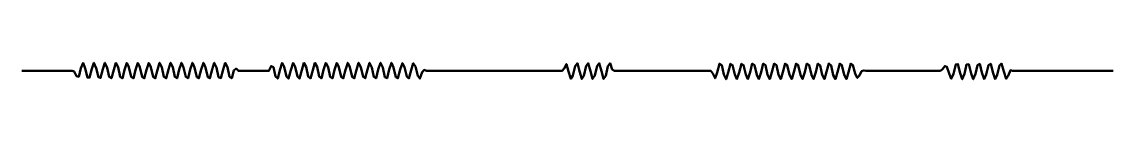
# Model space of a CAD drawing. Extents: x -47 to 452, y 172 to 669.
# Drawn here: x -47.1 to 451.9, y 522.3 to 529.8 of the extents above; entities that cross this region are included whole.
import ezdxf

# ---------------------------------------------------------------- set-up
doc = ezdxf.new("R2010")
doc.units = 0
doc.header["$MEASUREMENT"] = 0
doc.layers.add('Capa 1', color=7, linetype='Continuous', lineweight=0)

# ---------------------------------------------------------------- blocks, each defined once
blk = doc.blocks.new('Block_0')
at = {"layer": 'Capa 1', "color": 18, "lineweight": 50, "true_color": 0x000000}
blk.add_open_spline([(-47.14, 526.06), (-47.14, 526.06), (-46.14, 526.06), (-46.14, 526.06), (-46.14, 526.06), (-45.14, 526.06), (-45.14, 526.06), (-45.14, 526.06), (-44.14, 526.06), (-44.14, 526.06), (-44.14, 526.06), (-43.14, 526.06), (-43.14, 526.06), (-43.14, 526.06), (-42.14, 526.06), (-42.14, 526.06), (-42.14, 526.06), (-41.14, 526.06), (-41.14, 526.06), (-41.14, 526.06), (-40.14, 526.06), (-40.14, 526.06), (-40.14, 526.06), (-39.14, 526.06), (-39.14, 526.06), (-39.14, 526.06), (-38.14, 526.06), (-38.14, 526.06), (-38.14, 526.06), (-37.14, 526.06), (-37.14, 526.06), (-37.14, 526.06), (-36.14, 526.06), (-36.14, 526.06), (-36.14, 526.06), (-35.14, 526.06), (-35.14, 526.06), (-35.14, 526.06), (-34.14, 526.06), (-34.14, 526.06), (-34.14, 526.06), (-33.14, 526.06), (-33.14, 526.06), (-33.14, 526.06), (-32.14, 526.06), (-32.14, 526.06), (-32.14, 526.06), (-31.14, 526.06), (-31.14, 526.06), (-31.14, 526.06), (-30.14, 526.06), (-30.14, 526.06), (-30.14, 526.06), (-29.14, 526.06), (-29.14, 526.06), (-29.14, 526.06), (-28.14, 526.06), (-28.14, 526.06), (-28.14, 526.06), (-27.14, 526.06), (-27.14, 526.06), (-27.14, 526.06), (-26.14, 526.06), (-26.14, 526.06), (-26.14, 526.06), (-25.14, 526.06), (-25.14, 526.06), (-25.14, 526.06), (-24.14, 526.06), (-24.14, 526.06), (-24.14, 526.06), (-23.14, 525.84), (-23.14, 525.84), (-23.14, 525.84), (-22.14, 523.73), (-22.14, 523.73), (-22.14, 523.73), (-21.14, 523.44), (-21.14, 523.44), (-21.14, 523.44), (-20.14, 527.38), (-20.14, 527.38), (-20.14, 527.38), (-19.14, 529.78), (-19.14, 529.78), (-19.14, 529.78), (-18.14, 527.14), (-18.14, 527.14), (-18.14, 527.14), (-17.14, 523.06), (-17.14, 523.06), (-17.14, 523.06), (-16.14, 523.02), (-16.14, 523.02), (-16.14, 523.02), (-15.14, 527.05), (-15.14, 527.05), (-15.14, 527.05), (-14.14, 529.82), (-14.14, 529.82), (-14.14, 529.82), (-13.14, 527.39), (-13.14, 527.39), (-13.14, 527.39), (-12.14, 523.17), (-12.14, 523.17), (-12.14, 523.17), (-11.14, 522.9), (-11.14, 522.9), (-11.14, 522.9), (-10.14, 526.89), (-10.14, 526.89), (-10.14, 526.89), (-9.14, 529.8), (-9.14, 529.8), (-9.14, 529.8), (-8.14, 527.57), (-8.14, 527.57), (-8.14, 527.57), (-7.14, 523.38), (-7.14, 523.38), (-7.14, 523.38), (-6.14, 522.77), (-6.14, 522.77), (-6.14, 522.77), (-5.14, 526.65), (-5.14, 526.65), (-5.14, 526.65), (-4.14, 529.77), (-4.14, 529.77), (-4.14, 529.77), (-3.14, 527.8), (-3.14, 527.8), (-3.14, 527.8), (-2.14, 523.45), (-2.14, 523.45), (-2.14, 523.45), (-1.14, 522.68), (-1.14, 522.68), (-1.14, 522.68), (-0.14, 526.54), (-0.14, 526.54), (-0.14, 526.54), (0.86, 529.77), (0.86, 529.77), (0.86, 529.77), (1.86, 527.87), (1.86, 527.87), (1.86, 527.87), (2.86, 523.46), (2.86, 523.46), (2.86, 523.46), (3.86, 522.66), (3.86, 522.66), (3.86, 522.66), (4.86, 526.57), (4.86, 526.57), (4.86, 526.57), (5.86, 529.78), (5.86, 529.78), (5.86, 529.78), (6.86, 527.83), (6.86, 527.83), (6.86, 527.83), (7.86, 523.43), (7.86, 523.43), (7.86, 523.43), (8.86, 522.67), (8.86, 522.67), (8.86, 522.67), (9.86, 526.61), (9.86, 526.61), (9.86, 526.61), (10.86, 529.78), (10.86, 529.78), (10.86, 529.78), (11.86, 527.8), (11.86, 527.8), (11.86, 527.8), (12.86, 523.4), (12.86, 523.4), (12.86, 523.4), (13.86, 522.69), (13.86, 522.69), (13.86, 522.69), (14.86, 526.65), (14.86, 526.65), (14.86, 526.65), (15.86, 529.79), (15.86, 529.79), (15.86, 529.79), (16.86, 527.76), (16.86, 527.76), (16.86, 527.76), (17.86, 523.38), (17.86, 523.38), (17.86, 523.38), (18.86, 522.71), (18.86, 522.71), (18.86, 522.71), (19.86, 526.69), (19.86, 526.69), (19.86, 526.69), (20.86, 529.8), (20.86, 529.8), (20.86, 529.8), (21.86, 527.73), (21.86, 527.73), (21.86, 527.73), (22.86, 523.35), (22.86, 523.35), (22.86, 523.35), (23.86, 522.73), (23.86, 522.73), (23.86, 522.73), (24.86, 526.72), (24.86, 526.72), (24.86, 526.72), (25.86, 529.8), (25.86, 529.8), (25.86, 529.8), (26.86, 527.69), (26.86, 527.69), (26.86, 527.69), (27.86, 523.32), (27.86, 523.32), (27.86, 523.32), (28.86, 522.74), (28.86, 522.74), (28.86, 522.74), (29.86, 526.76), (29.86, 526.76), (29.86, 526.76), (30.86, 529.81), (30.86, 529.81), (30.86, 529.81), (31.86, 527.66), (31.86, 527.66), (31.86, 527.66), (32.86, 523.3), (32.86, 523.3), (32.86, 523.3), (33.86, 522.76), (33.86, 522.76), (33.86, 522.76), (34.86, 526.8), (34.86, 526.8), (34.86, 526.8), (35.86, 529.81), (35.86, 529.81), (35.86, 529.81), (36.86, 527.63), (36.86, 527.63), (36.86, 527.63), (37.86, 523.27), (37.86, 523.27), (37.86, 523.27), (38.86, 522.78), (38.86, 522.78), (38.86, 522.78), (39.86, 526.8), (39.86, 526.8), (39.86, 526.8), (40.86, 529.81), (40.86, 529.81), (40.86, 529.81), (41.86, 527.62), (41.86, 527.62), (41.86, 527.62), (42.86, 523.27), (42.86, 523.27), (42.86, 523.27), (43.86, 522.79), (43.86, 522.79), (43.86, 522.79), (44.86, 526.75), (44.86, 526.75), (44.86, 526.75), (45.86, 529.77), (45.86, 529.77), (45.86, 529.77), (46.86, 527.73), (46.86, 527.73), (46.86, 527.73), (47.86, 523.41), (47.86, 523.41), (47.86, 523.41), (48.86, 522.72), (48.86, 522.72), (48.86, 522.72), (49.86, 526.24), (49.86, 526.24), (49.86, 526.24), (50.86, 527.17), (50.86, 527.17), (50.86, 527.17), (51.86, 526.06), (51.86, 526.06), (51.86, 526.06), (52.86, 526.06), (52.86, 526.06), (52.86, 526.06), (53.86, 526.06), (53.86, 526.06), (53.86, 526.06), (54.86, 526.06), (54.86, 526.06), (54.86, 526.06), (55.86, 526.06), (55.86, 526.06), (55.86, 526.06), (56.86, 526.06), (56.86, 526.06), (56.86, 526.06), (57.86, 526.06), (57.86, 526.06), (57.86, 526.06), (58.86, 526.06), (58.86, 526.06), (58.86, 526.06), (59.86, 526.06), (59.86, 526.06), (59.86, 526.06), (60.86, 526.06), (60.86, 526.06), (60.86, 526.06), (61.86, 526.06), (61.86, 526.06), (61.86, 526.06), (62.86, 526.06), (62.86, 526.06), (62.86, 526.06), (63.86, 526.06), (63.86, 526.06), (63.86, 526.06), (64.86, 526.06), (64.86, 526.06), (64.86, 526.06), (65.86, 526.06), (65.86, 526.06), (65.86, 526.06), (66.86, 528.28), (66.86, 528.28), (66.86, 528.28), (67.86, 527.87), (67.86, 527.87), (67.86, 527.87), (68.86, 523.58), (68.86, 523.58), (68.86, 523.58), (69.86, 522.61), (69.86, 522.61), (69.86, 522.61), (70.86, 526.39), (70.86, 526.39), (70.86, 526.39), (71.86, 529.74), (71.86, 529.74), (71.86, 529.74), (72.86, 527.99), (72.86, 527.99), (72.86, 527.99), (73.86, 523.56), (73.86, 523.56), (73.86, 523.56), (74.86, 522.6), (74.86, 522.6), (74.86, 522.6), (75.86, 526.43), (75.86, 526.43), (75.86, 526.43), (76.86, 529.75), (76.86, 529.75), (76.86, 529.75), (77.86, 527.96), (77.86, 527.96), (77.86, 527.96), (78.86, 523.53), (78.86, 523.53), (78.86, 523.53), (79.86, 522.61), (79.86, 522.61), (79.86, 522.61), (80.86, 526.47), (80.86, 526.47), (80.86, 526.47), (81.86, 529.76), (81.86, 529.76), (81.86, 529.76), (82.86, 527.92), (82.86, 527.92), (82.86, 527.92), (83.86, 523.51), (83.86, 523.51), (83.86, 523.51), (84.86, 522.63), (84.86, 522.63), (84.86, 522.63), (85.86, 526.51), (85.86, 526.51), (85.86, 526.51), (86.86, 529.77), (86.86, 529.77), (86.86, 529.77), (87.86, 527.89), (87.86, 527.89), (87.86, 527.89), (88.86, 523.48), (88.86, 523.48), (88.86, 523.48), (89.86, 522.65), (89.86, 522.65), (89.86, 522.65), (90.86, 526.55), (90.86, 526.55), (90.86, 526.55), (91.86, 529.77), (91.86, 529.77), (91.86, 529.77), (92.86, 527.85), (92.86, 527.85), (92.86, 527.85), (93.86, 523.45), (93.86, 523.45), (93.86, 523.45), (94.86, 522.66), (94.86, 522.66), (94.86, 522.66), (95.86, 526.58), (95.86, 526.58), (95.86, 526.58), (96.86, 529.78), (96.86, 529.78), (96.86, 529.78), (97.86, 527.82), (97.86, 527.82), (97.86, 527.82), (98.86, 523.42), (98.86, 523.42), (98.86, 523.42), (99.86, 522.68), (99.86, 522.68), (99.86, 522.68), (100.86, 526.62), (100.86, 526.62), (100.86, 526.62), (101.86, 529.79), (101.86, 529.79), (101.86, 529.79), (102.86, 527.79), (102.86, 527.79), (102.86, 527.79), (103.86, 523.39), (103.86, 523.39), (103.86, 523.39), (104.86, 522.7), (104.86, 522.7), (104.86, 522.7), (105.86, 526.66), (105.86, 526.66), (105.86, 526.66), (106.86, 529.79), (106.86, 529.79), (106.86, 529.79), (107.86, 527.75), (107.86, 527.75), (107.86, 527.75), (108.86, 523.37), (108.86, 523.37), (108.86, 523.37), (109.86, 522.71), (109.86, 522.71), (109.86, 522.71), (110.86, 526.7), (110.86, 526.7), (110.86, 526.7), (111.86, 529.8), (111.86, 529.8), (111.86, 529.8), (112.86, 527.72), (112.86, 527.72), (112.86, 527.72), (113.86, 523.34), (113.86, 523.34), (113.86, 523.34), (114.86, 522.73), (114.86, 522.73), (114.86, 522.73), (115.86, 526.73), (115.86, 526.73), (115.86, 526.73), (116.86, 529.8), (116.86, 529.8), (116.86, 529.8), (117.86, 527.68), (117.86, 527.68), (117.86, 527.68), (118.86, 523.31), (118.86, 523.31), (118.86, 523.31), (119.86, 522.75), (119.86, 522.75), (119.86, 522.75), (120.86, 526.77), (120.86, 526.77), (120.86, 526.77), (121.86, 529.81), (121.86, 529.81), (121.86, 529.81), (122.86, 527.65), (122.86, 527.65), (122.86, 527.65), (123.86, 523.29), (123.86, 523.29), (123.86, 523.29), (124.86, 522.77), (124.86, 522.77), (124.86, 522.77), (125.86, 526.71), (125.86, 526.71), (125.86, 526.71), (126.86, 529.67), (126.86, 529.67), (126.86, 529.67), (127.86, 527.86), (127.86, 527.86), (127.86, 527.86), (128.86, 523.5), (128.86, 523.5), (128.86, 523.5), (129.86, 522.65), (129.86, 522.65), (129.86, 522.65), (130.86, 526.46), (130.86, 526.46), (130.86, 526.46), (131.86, 529.6), (131.86, 529.6), (131.86, 529.6), (132.86, 528.13), (132.86, 528.13), (132.86, 528.13), (133.86, 523.87), (133.86, 523.87), (133.86, 523.87), (134.86, 522.57), (134.86, 522.57), (134.86, 522.57), (135.86, 525.46), (135.86, 525.46), (135.86, 525.46), (136.86, 526.54), (136.86, 526.54), (136.86, 526.54), (137.86, 526.06), (137.86, 526.06), (137.86, 526.06), (138.86, 526.06), (138.86, 526.06), (138.86, 526.06), (139.86, 526.06), (139.86, 526.06), (139.86, 526.06), (140.86, 526.06), (140.86, 526.06), (140.86, 526.06), (141.86, 526.06), (141.86, 526.06), (141.86, 526.06), (142.86, 526.06), (142.86, 526.06), (142.86, 526.06), (143.86, 526.06), (143.86, 526.06), (143.86, 526.06), (144.86, 526.06), (144.86, 526.06), (144.86, 526.06), (145.86, 526.06), (145.86, 526.06), (145.86, 526.06), (146.86, 526.06), (146.86, 526.06), (146.86, 526.06), (147.86, 526.06), (147.86, 526.06), (147.86, 526.06), (148.86, 526.06), (148.86, 526.06), (148.86, 526.06), (149.86, 526.06), (149.86, 526.06), (149.86, 526.06), (150.86, 526.06), (150.86, 526.06), (150.86, 526.06), (151.86, 526.06), (151.86, 526.06), (151.86, 526.06), (152.86, 526.06), (152.86, 526.06), (152.86, 526.06), (153.86, 526.06), (153.86, 526.06), (153.86, 526.06), (154.86, 526.06), (154.86, 526.06), (154.86, 526.06), (155.86, 526.06), (155.86, 526.06), (155.86, 526.06), (156.86, 526.06), (156.86, 526.06), (156.86, 526.06), (157.86, 526.06), (157.86, 526.06), (157.86, 526.06), (158.86, 526.06), (158.86, 526.06), (158.86, 526.06), (159.86, 526.06), (159.86, 526.06), (159.86, 526.06), (160.86, 526.06), (160.86, 526.06), (160.86, 526.06), (161.86, 526.06), (161.86, 526.06), (161.86, 526.06), (162.86, 526.06), (162.86, 526.06), (162.86, 526.06), (163.86, 526.06), (163.86, 526.06), (163.86, 526.06), (164.86, 526.06), (164.86, 526.06), (164.86, 526.06), (165.86, 526.06), (165.86, 526.06), (165.86, 526.06), (166.86, 526.06), (166.86, 526.06), (166.86, 526.06), (167.86, 526.06), (167.86, 526.06), (167.86, 526.06), (168.86, 526.06), (168.86, 526.06), (168.86, 526.06), (169.86, 526.06), (169.86, 526.06), (169.86, 526.06), (170.86, 526.06), (170.86, 526.06), (170.86, 526.06), (171.86, 526.06), (171.86, 526.06), (171.86, 526.06), (172.86, 526.06), (172.86, 526.06), (172.86, 526.06), (173.86, 526.06), (173.86, 526.06), (173.86, 526.06), (174.86, 526.06), (174.86, 526.06), (174.86, 526.06), (175.86, 526.06), (175.86, 526.06), (175.86, 526.06), (176.86, 526.06), (176.86, 526.06), (176.86, 526.06), (177.86, 526.06), (177.86, 526.06), (177.86, 526.06), (178.86, 526.06), (178.86, 526.06), (178.86, 526.06), (179.86, 526.06), (179.86, 526.06), (179.86, 526.06), (180.86, 526.06), (180.86, 526.06), (180.86, 526.06), (181.86, 526.06), (181.86, 526.06), (181.86, 526.06), (182.86, 526.06), (182.86, 526.06), (182.86, 526.06), (183.86, 526.06), (183.86, 526.06), (183.86, 526.06), (184.86, 526.06), (184.86, 526.06), (184.86, 526.06), (185.86, 526.06), (185.86, 526.06), (185.86, 526.06), (186.86, 526.06), (186.86, 526.06), (186.86, 526.06), (187.86, 526.06), (187.86, 526.06), (187.86, 526.06), (188.86, 526.06), (188.86, 526.06), (188.86, 526.06), (189.86, 526.06), (189.86, 526.06), (189.86, 526.06), (190.86, 526.06), (190.86, 526.06), (190.86, 526.06), (191.86, 526.06), (191.86, 526.06), (191.86, 526.06), (192.86, 526.06), (192.86, 526.06), (192.86, 526.06), (193.86, 526.06), (193.86, 526.06), (193.86, 526.06), (194.86, 526.06), (194.86, 526.06), (194.86, 526.06), (195.86, 526.06), (195.86, 526.06), (195.86, 526.06), (196.86, 526.06), (196.86, 526.06), (196.86, 526.06), (197.86, 526.06), (197.86, 526.06), (197.86, 526.06), (198.86, 526.06), (198.86, 526.06), (198.86, 526.06), (199.86, 526.06), (199.86, 526.06), (199.86, 526.06), (200.86, 527.22), (200.86, 527.22), (200.86, 527.22), (201.86, 529.18), (201.86, 529.18), (201.86, 529.18), (202.86, 525.87), (202.86, 525.87), (202.86, 525.87), (203.86, 522.48), (203.86, 522.48), (203.86, 522.48), (204.86, 523.93), (204.86, 523.93), (204.86, 523.93), (205.86, 528.31), (205.86, 528.31), (205.86, 528.31), (206.86, 529.63), (206.86, 529.63), (206.86, 529.63), (207.86, 525.99), (207.86, 525.99), (207.86, 525.99), (208.86, 522.45), (208.86, 522.45), (208.86, 522.45), (209.86, 523.91), (209.86, 523.91), (209.86, 523.91), (210.86, 528.35), (210.86, 528.35), (210.86, 528.35), (211.86, 529.62), (211.86, 529.62), (211.86, 529.62), (212.86, 525.95), (212.86, 525.95), (212.86, 525.95), (213.86, 522.43), (213.86, 522.43), (213.86, 522.43), (214.86, 523.94), (214.86, 523.94), (214.86, 523.94), (215.86, 528.35), (215.86, 528.35), (215.86, 528.35), (216.86, 529.59), (216.86, 529.59), (216.86, 529.59), (217.86, 526.03), (217.86, 526.03), (217.86, 526.03), (218.86, 522.47), (218.86, 522.47), (218.86, 522.47), (219.86, 523.86), (219.86, 523.86), (219.86, 523.86), (220.86, 528.22), (220.86, 528.22), (220.86, 528.22), (221.86, 529.62), (221.86, 529.62), (221.86, 529.62), (222.86, 526.74), (222.86, 526.74), (222.86, 526.74), (223.86, 526.07), (223.86, 526.07), (223.86, 526.07), (224.86, 526.06), (224.86, 526.06), (224.86, 526.06), (225.86, 526.06), (225.86, 526.06), (225.86, 526.06), (226.86, 526.06), (226.86, 526.06), (226.86, 526.06), (227.86, 526.06), (227.86, 526.06), (227.86, 526.06), (228.86, 526.06), (228.86, 526.06), (228.86, 526.06), (229.86, 526.06), (229.86, 526.06), (229.86, 526.06), (230.86, 526.06), (230.86, 526.06), (230.86, 526.06), (231.86, 526.06), (231.86, 526.06), (231.86, 526.06), (232.86, 526.06), (232.86, 526.06), (232.86, 526.06), (233.86, 526.06), (233.86, 526.06), (233.86, 526.06), (234.86, 526.06), (234.86, 526.06), (234.86, 526.06), (235.86, 526.06), (235.86, 526.06), (235.86, 526.06), (236.86, 526.06), (236.86, 526.06), (236.86, 526.06), (237.86, 526.06), (237.86, 526.06), (237.86, 526.06), (238.86, 526.06), (238.86, 526.06), (238.86, 526.06), (239.86, 526.06), (239.86, 526.06), (239.86, 526.06), (240.86, 526.06), (240.86, 526.06), (240.86, 526.06), (241.86, 526.06), (241.86, 526.06), (241.86, 526.06), (242.86, 526.06), (242.86, 526.06), (242.86, 526.06), (243.86, 526.06), (243.86, 526.06), (243.86, 526.06), (244.86, 526.06), (244.86, 526.06), (244.86, 526.06), (245.86, 526.06), (245.86, 526.06), (245.86, 526.06), (246.86, 526.06), (246.86, 526.06), (246.86, 526.06), (247.86, 526.06), (247.86, 526.06), (247.86, 526.06), (248.86, 526.06), (248.86, 526.06), (248.86, 526.06), (249.86, 526.06), (249.86, 526.06), (249.86, 526.06), (250.86, 526.06), (250.86, 526.06), (250.86, 526.06), (251.86, 526.06), (251.86, 526.06), (251.86, 526.06), (252.86, 526.06), (252.86, 526.06), (252.86, 526.06), (253.86, 526.06), (253.86, 526.06), (253.86, 526.06), (254.86, 526.06), (254.86, 526.06), (254.86, 526.06), (255.86, 526.06), (255.86, 526.06), (255.86, 526.06), (256.86, 526.06), (256.86, 526.06), (256.86, 526.06), (257.86, 526.06), (257.86, 526.06), (257.86, 526.06), (258.86, 526.06), (258.86, 526.06), (258.86, 526.06), (259.86, 526.06), (259.86, 526.06), (259.86, 526.06), (260.86, 526.06), (260.86, 526.06), (260.86, 526.06), (261.86, 526.06), (261.86, 526.06), (261.86, 526.06), (262.86, 526.06), (262.86, 526.06), (262.86, 526.06), (263.86, 526.06), (263.86, 526.06), (263.86, 526.06), (264.86, 526.06), (264.86, 526.06), (264.86, 526.06), (265.86, 526.06), (265.86, 526.06), (265.86, 526.06), (266.86, 526.06), (266.86, 526.06), (266.86, 526.06), (267.86, 526.06), (267.86, 526.06), (267.86, 526.06), (268.86, 524.98), (268.86, 524.98), (268.86, 524.98), (269.86, 522.77), (269.86, 522.77), (269.86, 522.77), (270.86, 525.38), (270.86, 525.38), (270.86, 525.38), (271.86, 529.38), (271.86, 529.38), (271.86, 529.38), (272.86, 528.79), (272.86, 528.79), (272.86, 528.79), (273.86, 524.42), (273.86, 524.42), (273.86, 524.42), (274.86, 522.32), (274.86, 522.32), (274.86, 522.32), (275.86, 525.4), (275.86, 525.4), (275.86, 525.4), (276.86, 529.4), (276.86, 529.4), (276.86, 529.4), (277.86, 528.77), (277.86, 528.77), (277.86, 528.77), (278.86, 524.38), (278.86, 524.38), (278.86, 524.38), (279.86, 522.33), (279.86, 522.33), (279.86, 522.33), (280.86, 525.44), (280.86, 525.44), (280.86, 525.44), (281.86, 529.39), (281.86, 529.39), (281.86, 529.39), (282.86, 528.76), (282.86, 528.76), (282.86, 528.76), (283.86, 524.38), (283.86, 524.38), (283.86, 524.38), (284.86, 522.33), (284.86, 522.33), (284.86, 522.33), (285.86, 525.45), (285.86, 525.45), (285.86, 525.45), (286.86, 529.42), (286.86, 529.42), (286.86, 529.42), (287.86, 528.73), (287.86, 528.73), (287.86, 528.73), (288.86, 524.34), (288.86, 524.34), (288.86, 524.34), (289.86, 522.33), (289.86, 522.33), (289.86, 522.33), (290.86, 525.49), (290.86, 525.49), (290.86, 525.49), (291.86, 529.44), (291.86, 529.44), (291.86, 529.44), (292.86, 528.71), (292.86, 528.71), (292.86, 528.71), (293.86, 524.31), (293.86, 524.31), (293.86, 524.31), (294.86, 522.34), (294.86, 522.34), (294.86, 522.34), (295.86, 525.52), (295.86, 525.52), (295.86, 525.52), (296.86, 529.45), (296.86, 529.45), (296.86, 529.45), (297.86, 528.68), (297.86, 528.68), (297.86, 528.68), (298.86, 524.28), (298.86, 524.28), (298.86, 524.28), (299.86, 522.34), (299.86, 522.34), (299.86, 522.34), (300.86, 525.56), (300.86, 525.56), (300.86, 525.56), (301.86, 529.44), (301.86, 529.44), (301.86, 529.44), (302.86, 528.67), (302.86, 528.67), (302.86, 528.67), (303.86, 524.27), (303.86, 524.27), (303.86, 524.27), (304.86, 522.35), (304.86, 522.35), (304.86, 522.35), (305.86, 525.57), (305.86, 525.57), (305.86, 525.57), (306.86, 529.47), (306.86, 529.47), (306.86, 529.47), (307.86, 528.65), (307.86, 528.65), (307.86, 528.65), (308.86, 524.27), (308.86, 524.27), (308.86, 524.27), (309.86, 522.35), (309.86, 522.35), (309.86, 522.35), (310.86, 525.57), (310.86, 525.57), (310.86, 525.57), (311.86, 529.45), (311.86, 529.45), (311.86, 529.45), (312.86, 528.66), (312.86, 528.66), (312.86, 528.66), (313.86, 524.26), (313.86, 524.26), (313.86, 524.26), (314.86, 522.35), (314.86, 522.35), (314.86, 522.35), (315.86, 525.58), (315.86, 525.58), (315.86, 525.58), (316.86, 529.48), (316.86, 529.48), (316.86, 529.48), (317.86, 528.64), (317.86, 528.64), (317.86, 528.64), (318.86, 524.23), (318.86, 524.23), (318.86, 524.23), (319.86, 522.36), (319.86, 522.36), (319.86, 522.36), (320.86, 525.62), (320.86, 525.62), (320.86, 525.62), (321.86, 529.49), (321.86, 529.49), (321.86, 529.49), (322.86, 528.61), (322.86, 528.61), (322.86, 528.61), (323.86, 524.19), (323.86, 524.19), (323.86, 524.19), (324.86, 522.38), (324.86, 522.38), (324.86, 522.38), (325.86, 525.58), (325.86, 525.58), (325.86, 525.58), (326.86, 529.46), (326.86, 529.46), (326.86, 529.46), (327.86, 528.65), (327.86, 528.65), (327.86, 528.65), (328.86, 524.3), (328.86, 524.3), (328.86, 524.3), (329.86, 522.35), (329.86, 522.35), (329.86, 522.35), (330.86, 525.54), (330.86, 525.54), (330.86, 525.54), (331.86, 529.44), (331.86, 529.44), (331.86, 529.44), (332.86, 528.7), (332.86, 528.7), (332.86, 528.7), (333.86, 524.95), (333.86, 524.95), (333.86, 524.95), (334.86, 522.91), (334.86, 522.91), (334.86, 522.91), (335.86, 524.02), (335.86, 524.02), (335.86, 524.02), (336.86, 525.98), (336.86, 525.98), (336.86, 525.98), (337.86, 526.33), (337.86, 526.33), (337.86, 526.33), (338.86, 526.06), (338.86, 526.06), (338.86, 526.06), (339.86, 526.06), (339.86, 526.06), (339.86, 526.06), (340.86, 526.06), (340.86, 526.06), (340.86, 526.06), (341.86, 526.06), (341.86, 526.06), (341.86, 526.06), (342.86, 526.06), (342.86, 526.06), (342.86, 526.06), (343.86, 526.06), (343.86, 526.06), (343.86, 526.06), (344.86, 526.06), (344.86, 526.06), (344.86, 526.06), (345.86, 526.06), (345.86, 526.06), (345.86, 526.06), (346.86, 526.06), (346.86, 526.06), (346.86, 526.06), (347.86, 526.06), (347.86, 526.06), (347.86, 526.06), (348.86, 526.06), (348.86, 526.06), (348.86, 526.06), (349.86, 526.06), (349.86, 526.06), (349.86, 526.06), (350.86, 526.06), (350.86, 526.06), (350.86, 526.06), (351.86, 526.06), (351.86, 526.06), (351.86, 526.06), (352.86, 526.06), (352.86, 526.06), (352.86, 526.06), (353.86, 526.06), (353.86, 526.06), (353.86, 526.06), (354.86, 526.06), (354.86, 526.06), (354.86, 526.06), (355.86, 526.06), (355.86, 526.06), (355.86, 526.06), (356.86, 526.06), (356.86, 526.06), (356.86, 526.06), (357.86, 526.06), (357.86, 526.06), (357.86, 526.06), (358.86, 526.06), (358.86, 526.06), (358.86, 526.06), (359.86, 526.06), (359.86, 526.06), (359.86, 526.06), (360.86, 526.06), (360.86, 526.06), (360.86, 526.06), (361.86, 526.06), (361.86, 526.06), (361.86, 526.06), (362.86, 526.06), (362.86, 526.06), (362.86, 526.06), (363.86, 526.06), (363.86, 526.06), (363.86, 526.06), (364.86, 526.06), (364.86, 526.06), (364.86, 526.06), (365.86, 526.06), (365.86, 526.06), (365.86, 526.06), (366.86, 526.06), (366.86, 526.06), (366.86, 526.06), (367.86, 526.06), (367.86, 526.06), (367.86, 526.06), (368.86, 526.06), (368.86, 526.06), (368.86, 526.06), (369.86, 526.06), (369.86, 526.06), (369.86, 526.06), (370.86, 526.06), (370.86, 526.06), (370.86, 526.06), (371.86, 526.06), (371.86, 526.06), (371.86, 526.06), (372.86, 526.06), (372.86, 526.06), (372.86, 526.06), (373.86, 526.86), (373.86, 526.86), (373.86, 526.86), (374.86, 528.31), (374.86, 528.31), (374.86, 528.31), (375.86, 527.97), (375.86, 527.97), (375.86, 527.97), (376.86, 524.88), (376.86, 524.88), (376.86, 524.88), (377.86, 522.53), (377.86, 522.53), (377.86, 522.53), (378.86, 524.78), (378.86, 524.78), (378.86, 524.78), (379.86, 529.04), (379.86, 529.04), (379.86, 529.04), (380.86, 529.19), (380.86, 529.19), (380.86, 529.19), (381.86, 525), (381.86, 525), (381.86, 525), (382.86, 522.29), (382.86, 522.29), (382.86, 522.29), (383.86, 524.8), (383.86, 524.8), (383.86, 524.8), (384.86, 529.06), (384.86, 529.06), (384.86, 529.06), (385.86, 529.16), (385.86, 529.16), (385.86, 529.16), (386.86, 524.97), (386.86, 524.97), (386.86, 524.97), (387.86, 522.3), (387.86, 522.3), (387.86, 522.3), (388.86, 524.72), (388.86, 524.72), (388.86, 524.72), (389.86, 528.76), (389.86, 528.76), (389.86, 528.76), (390.86, 529.32), (390.86, 529.32), (390.86, 529.32), (391.86, 525.33), (391.86, 525.33), (391.86, 525.33), (392.86, 522.36), (392.86, 522.36), (392.86, 522.36), (393.86, 524.43), (393.86, 524.43), (393.86, 524.43), (394.86, 528.79), (394.86, 528.79), (394.86, 528.79), (395.86, 529.36), (395.86, 529.36), (395.86, 529.36), (396.86, 525.48), (396.86, 525.48), (396.86, 525.48), (397.86, 522.39), (397.86, 522.39), (397.86, 522.39), (398.86, 524.26), (398.86, 524.26), (398.86, 524.26), (399.86, 528.58), (399.86, 528.58), (399.86, 528.58), (400.86, 529.48), (400.86, 529.48), (400.86, 529.48), (401.86, 525.83), (401.86, 525.83), (401.86, 525.83), (402.86, 522.49), (402.86, 522.49), (402.86, 522.49), (403.86, 523.88), (403.86, 523.88), (403.86, 523.88), (404.86, 526.36), (404.86, 526.36), (404.86, 526.36), (405.86, 526.09), (405.86, 526.09), (405.86, 526.09), (406.86, 526.06), (406.86, 526.06), (406.86, 526.06), (407.86, 526.06), (407.86, 526.06), (407.86, 526.06), (408.86, 526.06), (408.86, 526.06), (408.86, 526.06), (409.86, 526.06), (409.86, 526.06), (409.86, 526.06), (410.86, 526.06), (410.86, 526.06), (410.86, 526.06), (411.86, 526.06), (411.86, 526.06), (411.86, 526.06), (412.86, 526.06), (412.86, 526.06), (412.86, 526.06), (413.86, 526.06), (413.86, 526.06), (413.86, 526.06), (414.86, 526.06), (414.86, 526.06), (414.86, 526.06), (415.86, 526.06), (415.86, 526.06), (415.86, 526.06), (416.86, 526.06), (416.86, 526.06), (416.86, 526.06), (417.86, 526.06), (417.86, 526.06), (417.86, 526.06), (418.86, 526.06), (418.86, 526.06), (418.86, 526.06), (419.86, 526.06), (419.86, 526.06), (419.86, 526.06), (420.86, 526.06), (420.86, 526.06), (420.86, 526.06), (421.86, 526.06), (421.86, 526.06), (421.86, 526.06), (422.86, 526.06), (422.86, 526.06), (422.86, 526.06), (423.86, 526.06), (423.86, 526.06), (423.86, 526.06), (424.86, 526.06), (424.86, 526.06), (424.86, 526.06), (425.86, 526.06), (425.86, 526.06), (425.86, 526.06), (426.86, 526.06), (426.86, 526.06), (426.86, 526.06), (427.86, 526.06), (427.86, 526.06), (427.86, 526.06), (428.86, 526.06), (428.86, 526.06), (428.86, 526.06), (429.86, 526.06), (429.86, 526.06), (429.86, 526.06), (430.86, 526.06), (430.86, 526.06), (430.86, 526.06), (431.86, 526.06), (431.86, 526.06), (431.86, 526.06), (432.86, 526.06), (432.86, 526.06), (432.86, 526.06), (433.86, 526.06), (433.86, 526.06), (433.86, 526.06), (434.86, 526.06), (434.86, 526.06), (434.86, 526.06), (435.86, 526.06), (435.86, 526.06), (435.86, 526.06), (436.86, 526.06), (436.86, 526.06), (436.86, 526.06), (437.86, 526.06), (437.86, 526.06), (437.86, 526.06), (438.86, 526.06), (438.86, 526.06), (438.86, 526.06), (439.86, 526.06), (439.86, 526.06), (439.86, 526.06), (440.86, 526.06), (440.86, 526.06), (440.86, 526.06), (441.86, 526.06), (441.86, 526.06), (441.86, 526.06), (442.86, 526.06), (442.86, 526.06), (442.86, 526.06), (443.86, 526.06), (443.86, 526.06), (443.86, 526.06), (444.86, 526.06), (444.86, 526.06), (444.86, 526.06), (445.86, 526.06), (445.86, 526.06), (445.86, 526.06), (446.86, 526.06), (446.86, 526.06), (446.86, 526.06), (447.86, 526.06), (447.86, 526.06), (447.86, 526.06), (448.86, 526.06), (448.86, 526.06), (448.86, 526.06), (449.86, 526.06), (449.86, 526.06), (449.86, 526.06), (450.86, 526.06), (450.86, 526.06), (450.86, 526.06), (451.86, 526.06), (451.86, 526.06)], degree=3, knots=[0, 0, 0, 0, 1, 1, 1, 2, 2, 2, 3, 3, 3, 4, 4, 4, 5, 5, 5, 6, 6, 6, 7, 7, 7, 8, 8, 8, 9, 9, 9, 10, 10, 10, 11, 11, 11, 12, 12, 12, 13, 13, 13, 14, 14, 14, 15, 15, 15, 16, 16, 16, 17, 17, 17, 18, 18, 18, 19, 19, 19, 20, 20, 20, 21, 21, 21, 22, 22, 22, 23, 23, 23, 24, 24, 24, 25, 25, 25, 26, 26, 26, 27, 27, 27, 28, 28, 28, 29, 29, 29, 30, 30, 30, 31, 31, 31, 32, 32, 32, 33, 33, 33, 34, 34, 34, 35, 35, 35, 36, 36, 36, 37, 37, 37, 38, 38, 38, 39, 39, 39, 40, 40, 40, 41, 41, 41, 42, 42, 42, 43, 43, 43, 44, 44, 44, 45, 45, 45, 46, 46, 46, 47, 47, 47, 48, 48, 48, 49, 49, 49, 50, 50, 50, 51, 51, 51, 52, 52, 52, 53, 53, 53, 54, 54, 54, 55, 55, 55, 56, 56, 56, 57, 57, 57, 58, 58, 58, 59, 59, 59, 60, 60, 60, 61, 61, 61, 62, 62, 62, 63, 63, 63, 64, 64, 64, 65, 65, 65, 66, 66, 66, 67, 67, 67, 68, 68, 68, 69, 69, 69, 70, 70, 70, 71, 71, 71, 72, 72, 72, 73, 73, 73, 74, 74, 74, 75, 75, 75, 76, 76, 76, 77, 77, 77, 78, 78, 78, 79, 79, 79, 80, 80, 80, 81, 81, 81, 82, 82, 82, 83, 83, 83, 84, 84, 84, 85, 85, 85, 86, 86, 86, 87, 87, 87, 88, 88, 88, 89, 89, 89, 90, 90, 90, 91, 91, 91, 92, 92, 92, 93, 93, 93, 94, 94, 94, 95, 95, 95, 96, 96, 96, 97, 97, 97, 98, 98, 98, 99, 99, 99, 100, 100, 100, 101, 101, 101, 102, 102, 102, 103, 103, 103, 104, 104, 104, 105, 105, 105, 106, 106, 106, 107, 107, 107, 108, 108, 108, 109, 109, 109, 110, 110, 110, 111, 111, 111, 112, 112, 112, 113, 113, 113, 114, 114, 114, 115, 115, 115, 116, 116, 116, 117, 117, 117, 118, 118, 118, 119, 119, 119, 120, 120, 120, 121, 121, 121, 122, 122, 122, 123, 123, 123, 124, 124, 124, 125, 125, 125, 126, 126, 126, 127, 127, 127, 128, 128, 128, 129, 129, 129, 130, 130, 130, 131, 131, 131, 132, 132, 132, 133, 133, 133, 134, 134, 134, 135, 135, 135, 136, 136, 136, 137, 137, 137, 138, 138, 138, 139, 139, 139, 140, 140, 140, 141, 141, 141, 142, 142, 142, 143, 143, 143, 144, 144, 144, 145, 145, 145, 146, 146, 146, 147, 147, 147, 148, 148, 148, 149, 149, 149, 150, 150, 150, 151, 151, 151, 152, 152, 152, 153, 153, 153, 154, 154, 154, 155, 155, 155, 156, 156, 156, 157, 157, 157, 158, 158, 158, 159, 159, 159, 160, 160, 160, 161, 161, 161, 162, 162, 162, 163, 163, 163, 164, 164, 164, 165, 165, 165, 166, 166, 166, 167, 167, 167, 168, 168, 168, 169, 169, 169, 170, 170, 170, 171, 171, 171, 172, 172, 172, 173, 173, 173, 174, 174, 174, 175, 175, 175, 176, 176, 176, 177, 177, 177, 178, 178, 178, 179, 179, 179, 180, 180, 180, 181, 181, 181, 182, 182, 182, 183, 183, 183, 184, 184, 184, 185, 185, 185, 186, 186, 186, 187, 187, 187, 188, 188, 188, 189, 189, 189, 190, 190, 190, 191, 191, 191, 192, 192, 192, 193, 193, 193, 194, 194, 194, 195, 195, 195, 196, 196, 196, 197, 197, 197, 198, 198, 198, 199, 199, 199, 200, 200, 200, 201, 201, 201, 202, 202, 202, 203, 203, 203, 204, 204, 204, 205, 205, 205, 206, 206, 206, 207, 207, 207, 208, 208, 208, 209, 209, 209, 210, 210, 210, 211, 211, 211, 212, 212, 212, 213, 213, 213, 214, 214, 214, 215, 215, 215, 216, 216, 216, 217, 217, 217, 218, 218, 218, 219, 219, 219, 220, 220, 220, 221, 221, 221, 222, 222, 222, 223, 223, 223, 224, 224, 224, 225, 225, 225, 226, 226, 226, 227, 227, 227, 228, 228, 228, 229, 229, 229, 230, 230, 230, 231, 231, 231, 232, 232, 232, 233, 233, 233, 234, 234, 234, 235, 235, 235, 236, 236, 236, 237, 237, 237, 238, 238, 238, 239, 239, 239, 240, 240, 240, 241, 241, 241, 242, 242, 242, 243, 243, 243, 244, 244, 244, 245, 245, 245, 246, 246, 246, 247, 247, 247, 248, 248, 248, 249, 249, 249, 250, 250, 250, 251, 251, 251, 252, 252, 252, 253, 253, 253, 254, 254, 254, 255, 255, 255, 256, 256, 256, 257, 257, 257, 258, 258, 258, 259, 259, 259, 260, 260, 260, 261, 261, 261, 262, 262, 262, 263, 263, 263, 264, 264, 264, 265, 265, 265, 266, 266, 266, 267, 267, 267, 268, 268, 268, 269, 269, 269, 270, 270, 270, 271, 271, 271, 272, 272, 272, 273, 273, 273, 274, 274, 274, 275, 275, 275, 276, 276, 276, 277, 277, 277, 278, 278, 278, 279, 279, 279, 280, 280, 280, 281, 281, 281, 282, 282, 282, 283, 283, 283, 284, 284, 284, 285, 285, 285, 286, 286, 286, 287, 287, 287, 288, 288, 288, 289, 289, 289, 290, 290, 290, 291, 291, 291, 292, 292, 292, 293, 293, 293, 294, 294, 294, 295, 295, 295, 296, 296, 296, 297, 297, 297, 298, 298, 298, 299, 299, 299, 300, 300, 300, 301, 301, 301, 302, 302, 302, 303, 303, 303, 304, 304, 304, 305, 305, 305, 306, 306, 306, 307, 307, 307, 308, 308, 308, 309, 309, 309, 310, 310, 310, 311, 311, 311, 312, 312, 312, 313, 313, 313, 314, 314, 314, 315, 315, 315, 316, 316, 316, 317, 317, 317, 318, 318, 318, 319, 319, 319, 320, 320, 320, 321, 321, 321, 322, 322, 322, 323, 323, 323, 324, 324, 324, 325, 325, 325, 326, 326, 326, 327, 327, 327, 328, 328, 328, 329, 329, 329, 330, 330, 330, 331, 331, 331, 332, 332, 332, 333, 333, 333, 334, 334, 334, 335, 335, 335, 336, 336, 336, 337, 337, 337, 338, 338, 338, 339, 339, 339, 340, 340, 340, 341, 341, 341, 342, 342, 342, 343, 343, 343, 344, 344, 344, 345, 345, 345, 346, 346, 346, 347, 347, 347, 348, 348, 348, 349, 349, 349, 350, 350, 350, 351, 351, 351, 352, 352, 352, 353, 353, 353, 354, 354, 354, 355, 355, 355, 356, 356, 356, 357, 357, 357, 358, 358, 358, 359, 359, 359, 360, 360, 360, 361, 361, 361, 362, 362, 362, 363, 363, 363, 364, 364, 364, 365, 365, 365, 366, 366, 366, 367, 367, 367, 368, 368, 368, 369, 369, 369, 370, 370, 370, 371, 371, 371, 372, 372, 372, 373, 373, 373, 374, 374, 374, 375, 375, 375, 376, 376, 376, 377, 377, 377, 378, 378, 378, 379, 379, 379, 380, 380, 380, 381, 381, 381, 382, 382, 382, 383, 383, 383, 384, 384, 384, 385, 385, 385, 386, 386, 386, 387, 387, 387, 388, 388, 388, 389, 389, 389, 390, 390, 390, 391, 391, 391, 392, 392, 392, 393, 393, 393, 394, 394, 394, 395, 395, 395, 396, 396, 396, 397, 397, 397, 398, 398, 398, 399, 399, 399, 400, 400, 400, 401, 401, 401, 402, 402, 402, 403, 403, 403, 404, 404, 404, 405, 405, 405, 406, 406, 406, 407, 407, 407, 408, 408, 408, 409, 409, 409, 410, 410, 410, 411, 411, 411, 412, 412, 412, 413, 413, 413, 414, 414, 414, 415, 415, 415, 416, 416, 416, 417, 417, 417, 418, 418, 418, 419, 419, 419, 420, 420, 420, 421, 421, 421, 422, 422, 422, 423, 423, 423, 424, 424, 424, 425, 425, 425, 426, 426, 426, 427, 427, 427, 428, 428, 428, 429, 429, 429, 430, 430, 430, 431, 431, 431, 432, 432, 432, 433, 433, 433, 434, 434, 434, 435, 435, 435, 436, 436, 436, 437, 437, 437, 438, 438, 438, 439, 439, 439, 440, 440, 440, 441, 441, 441, 442, 442, 442, 443, 443, 443, 444, 444, 444, 445, 445, 445, 446, 446, 446, 447, 447, 447, 448, 448, 448, 449, 449, 449, 450, 450, 450, 451, 451, 451, 452, 452, 452, 453, 453, 453, 454, 454, 454, 455, 455, 455, 456, 456, 456, 457, 457, 457, 458, 458, 458, 459, 459, 459, 460, 460, 460, 461, 461, 461, 462, 462, 462, 463, 463, 463, 464, 464, 464, 465, 465, 465, 466, 466, 466, 467, 467, 467, 468, 468, 468, 469, 469, 469, 470, 470, 470, 471, 471, 471, 472, 472, 472, 473, 473, 473, 474, 474, 474, 475, 475, 475, 476, 476, 476, 477, 477, 477, 478, 478, 478, 479, 479, 479, 480, 480, 480, 481, 481, 481, 482, 482, 482, 483, 483, 483, 484, 484, 484, 485, 485, 485, 486, 486, 486, 487, 487, 487, 488, 488, 488, 489, 489, 489, 490, 490, 490, 491, 491, 491, 492, 492, 492, 493, 493, 493, 494, 494, 494, 495, 495, 495, 496, 496, 496, 497, 497, 497, 498, 498, 498, 499, 499, 499, 499], dxfattribs=at)

msp = doc.modelspace()

# ---------------------------------------------------------------- block references
at = {"layer": 'Capa 1'}
msp.add_blockref('Block_0', (0, 0), dxfattribs=at)

doc.saveas('drawing.dxf')
